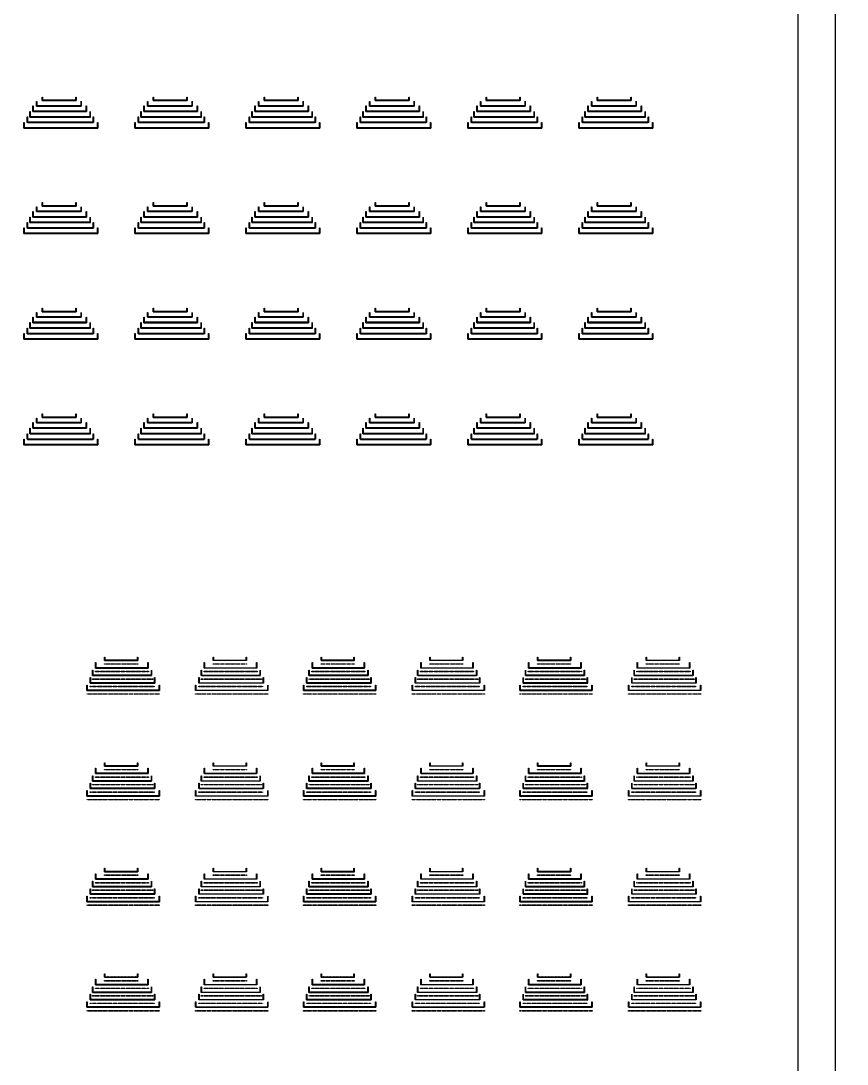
# Model space of a CAD drawing. Header units: inches. Extents: x -42 to 72, y -34 to 80.
# Drawn here: x -19.472 to -16.342, y 22.185 to 26.137 of the extents above; entities that cross this region are included whole.
import ezdxf

# ---------------------------------------------------------------- set-up
doc = ezdxf.new("R2010")
doc.units = ezdxf.units.IN
doc.header["$MEASUREMENT"] = 0
doc.layers.add('Layer 1', color=7, linetype='Continuous')

# ---------------------------------------------------------------- blocks, each defined once
blk = doc.blocks.new('*U2206')
blk.add_lwpolyline([(-0.0014, -0.0013), (0.0014, -0.0013), (0, 0.0013)], close=True)
blk = doc.blocks.new('*U2207')
at = {"color": 0, "linetype": 'ByBlock', "lineweight": -2, "transparency": 16777216}
for p in [(0, 0), (0.0014, 0), (0.0028, 0), (0.0042, 0), (0.0056, 0), (0.007, 0), (0.0084, 0), (0.0098, 0), (0.0112, 0), (0.0126, 0), (0.014, 0), (0.0154, 0), (0.0168, 0), (0.0182, 0), (0.0196, 0), (0.021, 0), (0.0224, 0), (0.0238, 0), (0.0252, 0), (0.0266, 0), (0.028, 0), (0.0294, 0), (0.0308, 0), (0.0322, 0), (0.0336, 0), (0.035, 0), (0.0364, 0), (0.0378, 0), (0.0392, 0), (0.0406, 0), (0.042, 0), (0.0434, 0), (0.0448, 0), (0.0462, 0), (0.0476, 0), (0.049, 0), (0.0504, 0), (0.0518, 0), (0.0532, 0), (0.0546, 0), (0.056, 0), (0.0574, 0), (0.0588, 0), (0.0602, 0), (0.0616, 0), (0.063, 0), (0.0644, 0), (0.0658, 0), (0.0672, 0), (0.0686, 0), (0.07, 0), (0.0714, 0), (0.0728, 0), (0.0742, 0), (0.0756, 0), (0.077, 0), (0.0784, 0), (0.0798, 0), (0.0812, 0), (0.0826, 0), (0.084, 0), (0.0854, 0), (0.0868, 0), (0.0882, 0), (0.0896, 0), (0.091, 0), (0.0924, 0), (0.0938, 0), (0.0952, 0), (0.0966, 0), (0.098, 0), (0.0994, 0), (0.1008, 0), (0.1022, 0), (0.1036, 0), (0.105, 0), (0.1064, 0), (0.1078, 0), (0.1092, 0), (0.1106, 0), (0.112, 0), (0.1134, 0), (0.1148, 0), (0.1162, 0), (0.1176, 0), (0.119, 0), (0.1204, 0), (0.1218, 0), (0.1232, 0), (0.1246, 0), (0.126, 0)]:
    blk.add_blockref('*U2206', p, dxfattribs=at)
blk = doc.blocks.new('*U2154')
blk.add_lwpolyline([(-0.0014, -0.0013), (0.0014, -0.0013), (0, 0.0013)], close=True)
blk = doc.blocks.new('*U2155')
at = {"color": 0, "linetype": 'ByBlock', "lineweight": -2, "transparency": 16777216}
for p in [(0, 0), (0.0014, 0), (0.0028, 0), (0.0042, 0), (0.0056, 0), (0.007, 0), (0.0084, 0), (0.0098, 0), (0.0112, 0), (0.0126, 0), (0.014, 0), (0.0154, 0), (0.0168, 0), (0.0182, 0), (0.0196, 0), (0.021, 0), (0.0224, 0), (0.0238, 0), (0.0252, 0), (0.0266, 0), (0.028, 0), (0.0294, 0), (0.0308, 0), (0.0322, 0), (0.0336, 0), (0.035, 0), (0.0364, 0), (0.0378, 0), (0.0392, 0), (0.0406, 0), (0.042, 0), (0.0434, 0), (0.0448, 0), (0.0462, 0), (0.0476, 0), (0.049, 0), (0.0504, 0), (0.0518, 0), (0.0532, 0), (0.0546, 0), (0.056, 0), (0.0574, 0), (0.0588, 0), (0.0602, 0), (0.0616, 0), (0.063, 0), (0.0644, 0), (0.0658, 0), (0.0672, 0), (0.0686, 0), (0.07, 0), (0.0714, 0), (0.0728, 0), (0.0742, 0), (0.0756, 0), (0.077, 0), (0.0784, 0), (0.0798, 0), (0.0812, 0), (0.0826, 0), (0.084, 0), (0.0854, 0), (0.0868, 0), (0.0882, 0), (0.0896, 0), (0.091, 0), (0.0924, 0), (0.0938, 0), (0.0952, 0), (0.0966, 0), (0.098, 0), (0.0994, 0), (0.1008, 0), (0.1022, 0), (0.1036, 0), (0.105, 0), (0.1064, 0), (0.1078, 0), (0.1092, 0), (0.1106, 0), (0.112, 0), (0.1134, 0), (0.1148, 0), (0.1162, 0), (0.1176, 0), (0.119, 0), (0.1204, 0), (0.1218, 0), (0.1232, 0), (0.1246, 0), (0.126, 0), (0.1274, 0), (0.1288, 0), (0.1302, 0), (0.1316, 0), (0.133, 0), (0.1344, 0), (0.1358, 0), (0.1372, 0), (0.1386, 0), (0.14, 0), (0.1414, 0), (0.1428, 0), (0.1442, 0), (0.1456, 0), (0.147, 0), (0.1484, 0), (0.1498, 0), (0.1512, 0), (0.1526, 0), (0.154, 0), (0.1554, 0), (0.1568, 0), (0.1582, 0), (0.1596, 0), (0.161, 0), (0.1624, 0), (0.1638, 0), (0.1652, 0), (0.1666, 0)]:
    blk.add_blockref('*U2154', p, dxfattribs=at)
blk = doc.blocks.new('*U2200')
blk.add_lwpolyline([(-0.0014, -0.0013), (0.0014, -0.0013), (0, 0.0013)], close=True)
blk = doc.blocks.new('*U2201')
at = {"color": 0, "linetype": 'ByBlock', "lineweight": -2, "transparency": 16777216}
for p in [(0, 0), (0.0014, 0), (0.0028, 0), (0.0042, 0), (0.0056, 0), (0.007, 0), (0.0084, 0), (0.0098, 0), (0.0112, 0), (0.0126, 0), (0.014, 0), (0.0154, 0), (0.0168, 0), (0.0182, 0), (0.0196, 0), (0.021, 0), (0.0224, 0), (0.0238, 0), (0.0252, 0), (0.0266, 0), (0.028, 0), (0.0294, 0), (0.0308, 0), (0.0322, 0), (0.0336, 0), (0.035, 0), (0.0364, 0), (0.0378, 0), (0.0392, 0), (0.0406, 0), (0.042, 0), (0.0434, 0), (0.0448, 0), (0.0462, 0), (0.0476, 0), (0.049, 0), (0.0504, 0), (0.0518, 0), (0.0532, 0), (0.0546, 0), (0.056, 0), (0.0574, 0), (0.0588, 0), (0.0602, 0), (0.0616, 0), (0.063, 0), (0.0644, 0), (0.0658, 0), (0.0672, 0), (0.0686, 0), (0.07, 0), (0.0714, 0), (0.0728, 0), (0.0742, 0), (0.0756, 0), (0.077, 0), (0.0784, 0), (0.0798, 0), (0.0812, 0), (0.0826, 0), (0.084, 0), (0.0854, 0), (0.0868, 0), (0.0882, 0), (0.0896, 0), (0.091, 0), (0.0924, 0), (0.0938, 0), (0.0952, 0), (0.0966, 0), (0.098, 0), (0.0994, 0), (0.1008, 0), (0.1022, 0), (0.1036, 0), (0.105, 0), (0.1064, 0), (0.1078, 0), (0.1092, 0), (0.1106, 0), (0.112, 0), (0.1134, 0), (0.1148, 0), (0.1162, 0), (0.1176, 0), (0.119, 0), (0.1204, 0), (0.1218, 0), (0.1232, 0), (0.1246, 0), (0.126, 0), (0.1274, 0), (0.1288, 0), (0.1302, 0), (0.1316, 0), (0.133, 0), (0.1344, 0), (0.1358, 0), (0.1372, 0), (0.1386, 0), (0.14, 0), (0.1414, 0), (0.1428, 0), (0.1442, 0), (0.1456, 0), (0.147, 0), (0.1484, 0), (0.1498, 0), (0.1512, 0), (0.1526, 0), (0.154, 0), (0.1554, 0), (0.1568, 0), (0.1582, 0), (0.1596, 0), (0.161, 0), (0.1624, 0), (0.1638, 0), (0.1652, 0), (0.1666, 0), (0.168, 0), (0.1694, 0), (0.1708, 0), (0.1722, 0), (0.1736, 0), (0.175, 0), (0.1764, 0), (0.1778, 0), (0.1792, 0), (0.1806, 0), (0.182, 0), (0.1834, 0), (0.1848, 0), (0.1862, 0), (0.1876, 0), (0.189, 0), (0.1904, 0), (0.1918, 0), (0.1932, 0), (0.1946, 0), (0.196, 0), (0.1974, 0), (0.1988, 0), (0.2002, 0)]:
    blk.add_blockref('*U2200', p, dxfattribs=at)
blk = doc.blocks.new('*U2165')
blk.add_lwpolyline([(-0.0014, -0.0013), (0.0014, -0.0013), (0, 0.0013)], close=True)
blk = doc.blocks.new('*U2166')
at = {"color": 0, "linetype": 'ByBlock', "lineweight": -2, "transparency": 16777216}
for p in [(0, 0), (0.0014, 0), (0.0028, 0), (0.0042, 0), (0.0056, 0), (0.007, 0), (0.0084, 0), (0.0098, 0), (0.0112, 0), (0.0126, 0), (0.014, 0), (0.0154, 0), (0.0168, 0), (0.0182, 0), (0.0196, 0), (0.021, 0), (0.0224, 0), (0.0238, 0), (0.0252, 0), (0.0266, 0), (0.028, 0), (0.0294, 0), (0.0308, 0), (0.0322, 0), (0.0336, 0), (0.035, 0), (0.0364, 0), (0.0378, 0), (0.0392, 0), (0.0406, 0), (0.042, 0), (0.0434, 0), (0.0448, 0), (0.0462, 0), (0.0476, 0), (0.049, 0), (0.0504, 0), (0.0518, 0), (0.0532, 0), (0.0546, 0), (0.056, 0), (0.0574, 0), (0.0588, 0), (0.0602, 0), (0.0616, 0), (0.063, 0), (0.0644, 0), (0.0658, 0), (0.0672, 0), (0.0686, 0), (0.07, 0), (0.0714, 0), (0.0728, 0), (0.0742, 0), (0.0756, 0), (0.077, 0), (0.0784, 0), (0.0798, 0), (0.0812, 0), (0.0826, 0), (0.084, 0), (0.0854, 0), (0.0868, 0), (0.0882, 0), (0.0896, 0), (0.091, 0), (0.0924, 0), (0.0938, 0), (0.0952, 0), (0.0966, 0), (0.098, 0), (0.0994, 0), (0.1008, 0), (0.1022, 0), (0.1036, 0), (0.105, 0), (0.1064, 0), (0.1078, 0), (0.1092, 0), (0.1106, 0), (0.112, 0), (0.1134, 0), (0.1148, 0), (0.1162, 0), (0.1176, 0), (0.119, 0), (0.1204, 0), (0.1218, 0), (0.1232, 0), (0.1246, 0), (0.126, 0), (0.1274, 0), (0.1288, 0), (0.1302, 0), (0.1316, 0), (0.133, 0), (0.1344, 0), (0.1358, 0), (0.1372, 0), (0.1386, 0), (0.14, 0), (0.1414, 0), (0.1428, 0), (0.1442, 0), (0.1456, 0), (0.147, 0), (0.1484, 0), (0.1498, 0), (0.1512, 0), (0.1526, 0), (0.154, 0), (0.1554, 0), (0.1568, 0), (0.1582, 0), (0.1596, 0), (0.161, 0), (0.1624, 0), (0.1638, 0), (0.1652, 0), (0.1666, 0), (0.168, 0), (0.1694, 0), (0.1708, 0), (0.1722, 0), (0.1736, 0), (0.175, 0), (0.1764, 0), (0.1778, 0), (0.1792, 0), (0.1806, 0), (0.182, 0), (0.1834, 0), (0.1848, 0), (0.1862, 0), (0.1876, 0), (0.189, 0), (0.1904, 0), (0.1918, 0), (0.1932, 0), (0.1946, 0), (0.196, 0), (0.1974, 0), (0.1988, 0), (0.2002, 0), (0.2016, 0), (0.203, 0), (0.2044, 0), (0.2058, 0), (0.2072, 0), (0.2086, 0), (0.21, 0), (0.2114, 0), (0.2128, 0), (0.2142, 0), (0.2156, 0), (0.217, 0), (0.2184, 0), (0.2198, 0), (0.2212, 0), (0.2226, 0), (0.224, 0), (0.2254, 0), (0.2268, 0)]:
    blk.add_blockref('*U2165', p, dxfattribs=at)
blk = doc.blocks.new('*U2204')
blk.add_lwpolyline([(-0.0014, -0.0013), (0.0014, -0.0013), (0, 0.0013)], close=True)
blk = doc.blocks.new('*U2205')
at = {"color": 0, "linetype": 'ByBlock', "lineweight": -2, "transparency": 16777216}
for p in [(0, 0), (0.0014, 0), (0.0028, 0), (0.0042, 0), (0.0056, 0), (0.007, 0), (0.0084, 0), (0.0098, 0), (0.0112, 0), (0.0126, 0), (0.014, 0), (0.0154, 0), (0.0168, 0), (0.0182, 0), (0.0196, 0), (0.021, 0), (0.0224, 0), (0.0238, 0), (0.0252, 0), (0.0266, 0), (0.028, 0), (0.0294, 0), (0.0308, 0), (0.0322, 0), (0.0336, 0), (0.035, 0), (0.0364, 0), (0.0378, 0), (0.0392, 0), (0.0406, 0), (0.042, 0), (0.0434, 0), (0.0448, 0), (0.0462, 0), (0.0476, 0), (0.049, 0), (0.0504, 0), (0.0518, 0), (0.0532, 0), (0.0546, 0), (0.056, 0), (0.0574, 0), (0.0588, 0), (0.0602, 0), (0.0616, 0), (0.063, 0), (0.0644, 0), (0.0658, 0), (0.0672, 0), (0.0686, 0), (0.07, 0), (0.0714, 0), (0.0728, 0), (0.0742, 0), (0.0756, 0), (0.077, 0), (0.0784, 0), (0.0798, 0), (0.0812, 0), (0.0826, 0), (0.084, 0), (0.0854, 0), (0.0868, 0), (0.0882, 0), (0.0896, 0), (0.091, 0), (0.0924, 0), (0.0938, 0), (0.0952, 0), (0.0966, 0), (0.098, 0), (0.0994, 0), (0.1008, 0), (0.1022, 0), (0.1036, 0), (0.105, 0), (0.1064, 0), (0.1078, 0), (0.1092, 0), (0.1106, 0), (0.112, 0), (0.1134, 0), (0.1148, 0), (0.1162, 0), (0.1176, 0), (0.119, 0), (0.1204, 0), (0.1218, 0), (0.1232, 0), (0.1246, 0), (0.126, 0), (0.1274, 0), (0.1288, 0), (0.1302, 0), (0.1316, 0), (0.133, 0), (0.1344, 0), (0.1358, 0), (0.1372, 0), (0.1386, 0), (0.14, 0), (0.1414, 0), (0.1428, 0), (0.1442, 0), (0.1456, 0), (0.147, 0), (0.1484, 0), (0.1498, 0), (0.1512, 0), (0.1526, 0), (0.154, 0), (0.1554, 0), (0.1568, 0), (0.1582, 0), (0.1596, 0), (0.161, 0), (0.1624, 0), (0.1638, 0), (0.1652, 0), (0.1666, 0), (0.168, 0), (0.1694, 0), (0.1708, 0), (0.1722, 0), (0.1736, 0), (0.175, 0), (0.1764, 0), (0.1778, 0), (0.1792, 0), (0.1806, 0), (0.182, 0), (0.1834, 0), (0.1848, 0), (0.1862, 0), (0.1876, 0), (0.189, 0), (0.1904, 0), (0.1918, 0), (0.1932, 0), (0.1946, 0), (0.196, 0), (0.1974, 0), (0.1988, 0), (0.2002, 0), (0.2016, 0), (0.203, 0), (0.2044, 0), (0.2058, 0), (0.2072, 0), (0.2086, 0), (0.21, 0), (0.2114, 0), (0.2128, 0), (0.2142, 0), (0.2156, 0), (0.217, 0), (0.2184, 0), (0.2198, 0), (0.2212, 0), (0.2226, 0), (0.224, 0), (0.2254, 0), (0.2268, 0), (0.2282, 0), (0.2296, 0), (0.231, 0), (0.2324, 0), (0.2338, 0), (0.2352, 0), (0.2366, 0), (0.238, 0), (0.2394, 0), (0.2408, 0), (0.2422, 0), (0.2436, 0), (0.245, 0), (0.2464, 0)]:
    blk.add_blockref('*U2204', p, dxfattribs=at)
blk = doc.blocks.new('*U2202')
blk.add_lwpolyline([(-0.0014, -0.0013), (0.0014, -0.0013), (0, 0.0013)], close=True)
blk = doc.blocks.new('*U2203')
at = {"color": 0, "linetype": 'ByBlock', "lineweight": -2, "transparency": 16777216}
for p in [(0, 0), (0.0014, 0), (0.0028, 0), (0.0042, 0), (0.0056, 0), (0.007, 0), (0.0084, 0), (0.0098, 0), (0.0112, 0), (0.0126, 0), (0.014, 0), (0.0154, 0), (0.0168, 0), (0.0182, 0), (0.0196, 0), (0.021, 0), (0.0224, 0), (0.0238, 0), (0.0252, 0), (0.0266, 0), (0.028, 0), (0.0294, 0), (0.0308, 0), (0.0322, 0), (0.0336, 0), (0.035, 0), (0.0364, 0), (0.0378, 0), (0.0392, 0), (0.0406, 0), (0.042, 0), (0.0434, 0), (0.0448, 0), (0.0462, 0), (0.0476, 0), (0.049, 0), (0.0504, 0), (0.0518, 0), (0.0532, 0), (0.0546, 0), (0.056, 0), (0.0574, 0), (0.0588, 0), (0.0602, 0), (0.0616, 0), (0.063, 0), (0.0644, 0), (0.0658, 0), (0.0672, 0), (0.0686, 0), (0.07, 0), (0.0714, 0), (0.0728, 0), (0.0742, 0), (0.0756, 0), (0.077, 0), (0.0784, 0), (0.0798, 0), (0.0812, 0), (0.0826, 0), (0.084, 0), (0.0854, 0), (0.0868, 0), (0.0882, 0), (0.0896, 0), (0.091, 0), (0.0924, 0), (0.0938, 0), (0.0952, 0), (0.0966, 0), (0.098, 0), (0.0994, 0), (0.1008, 0), (0.1022, 0), (0.1036, 0), (0.105, 0), (0.1064, 0), (0.1078, 0), (0.1092, 0), (0.1106, 0), (0.112, 0), (0.1134, 0), (0.1148, 0), (0.1162, 0), (0.1176, 0), (0.119, 0), (0.1204, 0), (0.1218, 0), (0.1232, 0), (0.1246, 0), (0.126, 0), (0.1274, 0), (0.1288, 0), (0.1302, 0), (0.1316, 0), (0.133, 0), (0.1344, 0), (0.1358, 0), (0.1372, 0), (0.1386, 0), (0.14, 0), (0.1414, 0), (0.1428, 0), (0.1442, 0), (0.1456, 0), (0.147, 0), (0.1484, 0), (0.1498, 0), (0.1512, 0), (0.1526, 0), (0.154, 0), (0.1554, 0), (0.1568, 0), (0.1582, 0), (0.1596, 0), (0.161, 0), (0.1624, 0), (0.1638, 0), (0.1652, 0), (0.1666, 0), (0.168, 0), (0.1694, 0), (0.1708, 0), (0.1722, 0), (0.1736, 0), (0.175, 0), (0.1764, 0), (0.1778, 0), (0.1792, 0), (0.1806, 0), (0.182, 0), (0.1834, 0), (0.1848, 0), (0.1862, 0), (0.1876, 0), (0.189, 0), (0.1904, 0), (0.1918, 0), (0.1932, 0), (0.1946, 0), (0.196, 0), (0.1974, 0), (0.1988, 0), (0.2002, 0), (0.2016, 0), (0.203, 0), (0.2044, 0), (0.2058, 0), (0.2072, 0), (0.2086, 0), (0.21, 0), (0.2114, 0), (0.2128, 0), (0.2142, 0), (0.2156, 0), (0.217, 0), (0.2184, 0), (0.2198, 0), (0.2212, 0), (0.2226, 0), (0.224, 0), (0.2254, 0), (0.2268, 0), (0.2282, 0), (0.2296, 0), (0.231, 0), (0.2324, 0), (0.2338, 0), (0.2352, 0), (0.2366, 0), (0.238, 0), (0.2394, 0), (0.2408, 0), (0.2422, 0), (0.2436, 0), (0.245, 0), (0.2464, 0), (0.2478, 0), (0.2492, 0), (0.2506, 0), (0.252, 0), (0.2534, 0), (0.2548, 0), (0.2562, 0), (0.2576, 0), (0.259, 0), (0.2604, 0), (0.2618, 0), (0.2632, 0), (0.2646, 0), (0.266, 0), (0.2674, 0), (0.2688, 0), (0.2702, 0), (0.2716, 0), (0.273, 0), (0.2744, 0), (0.2758, 0), (0.2772, 0)]:
    blk.add_blockref('*U2202', p, dxfattribs=at)
blk = doc.blocks.new('*U2137')
for points in [[(-0.0922, 0.0423), (-0.0911, 0.0423), (-0.0911, 0.0257), (0.0764, 0.0257), (0.0764, 0.0424), (0.0775, 0.0423), (0.0775, 0.0246), (-0.0922, 0.0246), (-0.0922, 0.0423)], [(-0.0708, 0.0587), (-0.0697, 0.0587), (-0.0697, 0.0463), (0.0567, 0.0463), (0.0567, 0.0587), (0.0577, 0.0587), (0.0577, 0.0452), (-0.0708, 0.0452), (-0.0708, 0.0587)], [(-0.1178, 0.0042), (-0.1168, 0.0042), (-0.1168, -0.016), (0.1105, -0.016), (0.1105, 0.0042), (0.1115, 0.0042), (0.1115, -0.0171), (-0.1178, -0.0171), (-0.1178, 0.0042)], [(-0.106, 0.0252), (-0.1049, 0.0252), (-0.1049, 0.0049), (0.0963, 0.0049), (0.0963, 0.0252), (0.0975, 0.0252), (0.0975, 0.0039), (-0.106, 0.0039), (-0.106, 0.0252)], [(-0.1402, -0.0374), (-0.1391, -0.0374), (-0.1391, -0.0577), (0.1391, -0.0577), (0.1391, -0.0374), (0.1402, -0.0374), (0.1402, -0.0587), (-0.1402, -0.0587), (-0.1402, -0.0374)], [(-0.127, -0.0167), (-0.1259, -0.0167), (-0.1259, -0.037), (0.122, -0.037), (0.122, -0.0168), (0.1231, -0.0167), (0.1231, -0.038), (-0.127, -0.038), (-0.127, -0.0167)]]:
    blk.add_lwpolyline(points)
blk.add_lwpolyline([(-0.0708, 0.0468), (-0.0708, 0.0468), (-0.0708, 0.0468)], close=True)
for name, p in [('*U2207', (-0.0693, 0.0465)), ('*U2201', (-0.1046, 0.0052)), ('*U2155', (-0.0908, 0.0258)), ('*U2205', (-0.1255, -0.0368)), ('*U2166', (-0.1164, -0.0158)), ('*U2203', (-0.1387, -0.0574))]:
    blk.add_blockref(name, p)
blk = doc.blocks.new('*U2138')
at = {"color": 0, "linetype": 'ByBlock', "lineweight": -2, "transparency": 16777216}
for p in [(0, 1.2), (0.4205, 1.2), (0.841, 1.2), (1.2615, 1.2), (1.682, 1.2), (2.1025, 1.2), (0, 0.8), (0.4205, 0.8), (0.841, 0.8), (1.2615, 0.8), (1.682, 0.8), (2.1025, 0.8), (0, 0.4), (0.4205, 0.4), (0.841, 0.4), (1.2615, 0.4), (1.682, 0.4), (2.1025, 0.4), (0, 0), (0.4205, 0), (0.841, 0), (1.2615, 0), (1.682, 0), (2.1025, 0)]:
    blk.add_blockref('*U2137', p, dxfattribs=at)
blk = doc.blocks.new('*U2184')
blk.add_lwpolyline([(-0.0006, 0.001), (0.0006, 0.001), (0.0006, -0.001), (-0.0006, -0.001)], close=True)
blk = doc.blocks.new('*U2185')
at = {"color": 0, "linetype": 'ByBlock', "lineweight": -2, "transparency": 16777216}
for p in [(0, 0), (0.0027, 0), (0.0054, 0), (0.0081, 0), (0.0108, 0), (0.0135, 0), (0.0162, 0), (0.0189, 0), (0.0216, 0), (0.0243, 0), (0.027, 0), (0.0297, 0), (0.0324, 0), (0.0351, 0), (0.0378, 0), (0.0405, 0), (0.0432, 0), (0.0459, 0), (0.0486, 0), (0.0513, 0), (0.054, 0), (0.0567, 0), (0.0594, 0), (0.0621, 0), (0.0648, 0), (0.0675, 0), (0.0702, 0), (0.0729, 0), (0.0756, 0), (0.0783, 0), (0.081, 0), (0.0837, 0), (0.0864, 0), (0.0891, 0), (0.0918, 0), (0.0945, 0), (0.0972, 0), (0.0999, 0), (0.1026, 0), (0.1053, 0), (0.108, 0), (0.1107, 0), (0.1134, 0), (0.1161, 0), (0.1188, 0), (0.1215, 0), (0.1242, 0)]:
    blk.add_blockref('*U2184', p, dxfattribs=at)
blk = doc.blocks.new('*U2160')
blk.add_lwpolyline([(-0.0006, 0.001), (0.0006, 0.001), (0.0006, -0.001), (-0.0006, -0.001)], close=True)
blk = doc.blocks.new('*U2198')
at = {"color": 0, "linetype": 'ByBlock', "lineweight": -2, "transparency": 16777216}
for p in [(0, 0), (0.0027, 0), (0.0054, 0), (0.0081, 0), (0.0108, 0), (0.0135, 0), (0.0162, 0), (0.0189, 0), (0.0216, 0), (0.0243, 0), (0.027, 0), (0.0297, 0), (0.0324, 0), (0.0351, 0), (0.0378, 0), (0.0405, 0), (0.0432, 0), (0.0459, 0), (0.0486, 0), (0.0513, 0), (0.054, 0), (0.0567, 0), (0.0594, 0), (0.0621, 0), (0.0648, 0), (0.0675, 0), (0.0702, 0), (0.0729, 0), (0.0756, 0), (0.0783, 0), (0.081, 0), (0.0837, 0), (0.0864, 0), (0.0891, 0), (0.0918, 0), (0.0945, 0), (0.0972, 0), (0.0999, 0), (0.1026, 0), (0.1053, 0), (0.108, 0), (0.1107, 0), (0.1134, 0), (0.1161, 0), (0.1188, 0), (0.1215, 0), (0.1242, 0), (0.1269, 0), (0.1296, 0), (0.1323, 0), (0.135, 0), (0.1377, 0), (0.1404, 0), (0.1431, 0), (0.1458, 0), (0.1485, 0), (0.1512, 0), (0.1539, 0), (0.1566, 0), (0.1593, 0), (0.162, 0), (0.1647, 0), (0.1674, 0), (0.1701, 0), (0.1728, 0), (0.1755, 0), (0.1782, 0), (0.1809, 0), (0.1836, 0), (0.1863, 0), (0.189, 0), (0.1917, 0), (0.1944, 0), (0.1971, 0), (0.1998, 0), (0.2025, 0), (0.2052, 0), (0.2079, 0), (0.2106, 0), (0.2133, 0), (0.216, 0), (0.2187, 0), (0.2214, 0), (0.2241, 0), (0.2268, 0), (0.2295, 0), (0.2322, 0), (0.2349, 0), (0.2376, 0), (0.2403, 0)]:
    blk.add_blockref('*U2160', p, dxfattribs=at)
blk = doc.blocks.new('*U2161')
blk.add_lwpolyline([(-0.0006, 0.001), (0.0006, 0.001), (0.0006, -0.001), (-0.0006, -0.001)], close=True)
blk = doc.blocks.new('*U2162')
at = {"color": 0, "linetype": 'ByBlock', "lineweight": -2, "transparency": 16777216}
for p in [(0, 0), (0.0027, 0), (0.0054, 0), (0.0081, 0), (0.0108, 0), (0.0135, 0), (0.0162, 0), (0.0189, 0), (0.0216, 0), (0.0243, 0), (0.027, 0), (0.0297, 0), (0.0324, 0), (0.0351, 0), (0.0378, 0), (0.0405, 0), (0.0432, 0), (0.0459, 0), (0.0486, 0), (0.0513, 0), (0.054, 0), (0.0567, 0), (0.0594, 0), (0.0621, 0), (0.0648, 0), (0.0675, 0), (0.0702, 0), (0.0729, 0), (0.0756, 0), (0.0783, 0), (0.081, 0), (0.0837, 0), (0.0864, 0), (0.0891, 0), (0.0918, 0), (0.0945, 0), (0.0972, 0), (0.0999, 0), (0.1026, 0), (0.1053, 0), (0.108, 0), (0.1107, 0), (0.1134, 0), (0.1161, 0), (0.1188, 0), (0.1215, 0), (0.1242, 0), (0.1269, 0), (0.1296, 0), (0.1323, 0), (0.135, 0), (0.1377, 0), (0.1404, 0), (0.1431, 0), (0.1458, 0), (0.1485, 0), (0.1512, 0), (0.1539, 0), (0.1566, 0), (0.1593, 0), (0.162, 0), (0.1647, 0), (0.1674, 0), (0.1701, 0), (0.1728, 0), (0.1755, 0), (0.1782, 0), (0.1809, 0), (0.1836, 0), (0.1863, 0), (0.189, 0), (0.1917, 0), (0.1944, 0), (0.1971, 0), (0.1998, 0), (0.2025, 0), (0.2052, 0), (0.2079, 0), (0.2106, 0), (0.2133, 0), (0.216, 0), (0.2187, 0), (0.2214, 0), (0.2241, 0), (0.2268, 0), (0.2295, 0), (0.2322, 0), (0.2349, 0), (0.2376, 0), (0.2403, 0), (0.243, 0), (0.2457, 0), (0.2484, 0), (0.2511, 0), (0.2538, 0), (0.2565, 0), (0.2592, 0), (0.2619, 0), (0.2646, 0), (0.2673, 0), (0.27, 0), (0.2727, 0)]:
    blk.add_blockref('*U2161', p, dxfattribs=at)
blk = doc.blocks.new('*U2163')
blk.add_lwpolyline([(-0.0006, 0.001), (0.0006, 0.001), (0.0006, -0.001), (-0.0006, -0.001)], close=True)
blk = doc.blocks.new('*U2164')
at = {"color": 0, "linetype": 'ByBlock', "lineweight": -2, "transparency": 16777216}
for p in [(0, 0), (0.0027, 0), (0.0054, 0), (0.0081, 0), (0.0108, 0), (0.0135, 0), (0.0162, 0), (0.0189, 0), (0.0216, 0), (0.0243, 0), (0.027, 0), (0.0297, 0), (0.0324, 0), (0.0351, 0), (0.0378, 0), (0.0405, 0), (0.0432, 0), (0.0459, 0), (0.0486, 0), (0.0513, 0), (0.054, 0), (0.0567, 0), (0.0594, 0), (0.0621, 0), (0.0648, 0), (0.0675, 0), (0.0702, 0), (0.0729, 0), (0.0756, 0), (0.0783, 0), (0.081, 0), (0.0837, 0), (0.0864, 0), (0.0891, 0), (0.0918, 0), (0.0945, 0), (0.0972, 0), (0.0999, 0), (0.1026, 0), (0.1053, 0), (0.108, 0), (0.1107, 0), (0.1134, 0), (0.1161, 0), (0.1188, 0), (0.1215, 0), (0.1242, 0), (0.1269, 0), (0.1296, 0), (0.1323, 0), (0.135, 0), (0.1377, 0), (0.1404, 0), (0.1431, 0), (0.1458, 0), (0.1485, 0), (0.1512, 0), (0.1539, 0), (0.1566, 0), (0.1593, 0), (0.162, 0), (0.1647, 0), (0.1674, 0), (0.1701, 0), (0.1728, 0), (0.1755, 0), (0.1782, 0), (0.1809, 0), (0.1836, 0), (0.1863, 0), (0.189, 0), (0.1917, 0), (0.1944, 0), (0.1971, 0), (0.1998, 0), (0.2025, 0), (0.2052, 0), (0.2079, 0), (0.2106, 0), (0.2133, 0), (0.216, 0), (0.2187, 0), (0.2214, 0), (0.2241, 0), (0.2268, 0)]:
    blk.add_blockref('*U2163', p, dxfattribs=at)
blk = doc.blocks.new('*U2186')
blk.add_lwpolyline([(-0.0006, 0.001), (0.0006, 0.001), (0.0006, -0.001), (-0.0006, -0.001)], close=True)
blk = doc.blocks.new('*U2187')
at = {"color": 0, "linetype": 'ByBlock', "lineweight": -2, "transparency": 16777216}
for p in [(0, 0), (0.0027, 0), (0.0054, 0), (0.0081, 0), (0.0108, 0), (0.0135, 0), (0.0162, 0), (0.0189, 0), (0.0216, 0), (0.0243, 0), (0.027, 0), (0.0297, 0), (0.0324, 0), (0.0351, 0), (0.0378, 0), (0.0405, 0), (0.0432, 0), (0.0459, 0), (0.0486, 0), (0.0513, 0), (0.054, 0), (0.0567, 0), (0.0594, 0), (0.0621, 0), (0.0648, 0), (0.0675, 0), (0.0702, 0), (0.0729, 0), (0.0756, 0), (0.0783, 0), (0.081, 0), (0.0837, 0), (0.0864, 0), (0.0891, 0), (0.0918, 0), (0.0945, 0), (0.0972, 0), (0.0999, 0), (0.1026, 0), (0.1053, 0), (0.108, 0), (0.1107, 0), (0.1134, 0), (0.1161, 0), (0.1188, 0), (0.1215, 0), (0.1242, 0), (0.1269, 0), (0.1296, 0), (0.1323, 0), (0.135, 0), (0.1377, 0), (0.1404, 0), (0.1431, 0), (0.1458, 0), (0.1485, 0), (0.1512, 0), (0.1539, 0), (0.1566, 0), (0.1593, 0), (0.162, 0), (0.1647, 0), (0.1674, 0), (0.1701, 0), (0.1728, 0), (0.1755, 0), (0.1782, 0), (0.1809, 0), (0.1836, 0), (0.1863, 0), (0.189, 0), (0.1917, 0), (0.1944, 0), (0.1971, 0), (0.1998, 0)]:
    blk.add_blockref('*U2186', p, dxfattribs=at)
blk = doc.blocks.new('*U2150')
blk.add_lwpolyline([(-0.0006, 0.001), (0.0006, 0.001), (0.0006, -0.001), (-0.0006, -0.001)], close=True)
blk = doc.blocks.new('*U2151')
at = {"color": 0, "linetype": 'ByBlock', "lineweight": -2, "transparency": 16777216}
for p in [(0, 0), (0.0027, 0), (0.0054, 0), (0.0081, 0), (0.0108, 0), (0.0135, 0), (0.0162, 0), (0.0189, 0), (0.0216, 0), (0.0243, 0), (0.027, 0), (0.0297, 0), (0.0324, 0), (0.0351, 0), (0.0378, 0), (0.0405, 0), (0.0432, 0), (0.0459, 0), (0.0486, 0), (0.0513, 0), (0.054, 0), (0.0567, 0), (0.0594, 0), (0.0621, 0), (0.0648, 0), (0.0675, 0), (0.0702, 0), (0.0729, 0), (0.0756, 0), (0.0783, 0), (0.081, 0), (0.0837, 0), (0.0864, 0), (0.0891, 0), (0.0918, 0), (0.0945, 0), (0.0972, 0), (0.0999, 0), (0.1026, 0), (0.1053, 0), (0.108, 0), (0.1107, 0), (0.1134, 0), (0.1161, 0), (0.1188, 0), (0.1215, 0), (0.1242, 0)]:
    blk.add_blockref('*U2150', p, dxfattribs=at)
blk = doc.blocks.new('*U2156')
blk.add_lwpolyline([(-0.0006, 0.001), (0.0006, 0.001), (0.0006, -0.001), (-0.0006, -0.001)], close=True)
blk = doc.blocks.new('*U2157')
at = {"color": 0, "linetype": 'ByBlock', "lineweight": -2, "transparency": 16777216}
for p in [(0, 0), (0.0027, 0), (0.0054, 0), (0.0081, 0), (0.0108, 0), (0.0135, 0), (0.0162, 0), (0.0189, 0), (0.0216, 0), (0.0243, 0), (0.027, 0), (0.0297, 0), (0.0324, 0), (0.0351, 0), (0.0378, 0), (0.0405, 0), (0.0432, 0), (0.0459, 0), (0.0486, 0), (0.0513, 0), (0.054, 0), (0.0567, 0), (0.0594, 0), (0.0621, 0), (0.0648, 0), (0.0675, 0), (0.0702, 0), (0.0729, 0), (0.0756, 0), (0.0783, 0), (0.081, 0), (0.0837, 0), (0.0864, 0), (0.0891, 0), (0.0918, 0), (0.0945, 0), (0.0972, 0), (0.0999, 0), (0.1026, 0), (0.1053, 0), (0.108, 0), (0.1107, 0), (0.1134, 0), (0.1161, 0), (0.1188, 0), (0.1215, 0), (0.1242, 0), (0.1269, 0), (0.1296, 0), (0.1323, 0), (0.135, 0), (0.1377, 0), (0.1404, 0), (0.1431, 0), (0.1458, 0), (0.1485, 0), (0.1512, 0), (0.1539, 0), (0.1566, 0), (0.1593, 0), (0.162, 0), (0.1647, 0), (0.1674, 0), (0.1701, 0), (0.1728, 0), (0.1755, 0), (0.1782, 0), (0.1809, 0), (0.1836, 0), (0.1863, 0), (0.189, 0), (0.1917, 0), (0.1944, 0), (0.1971, 0), (0.1998, 0), (0.2025, 0), (0.2052, 0), (0.2079, 0), (0.2106, 0), (0.2133, 0), (0.216, 0), (0.2187, 0), (0.2214, 0), (0.2241, 0), (0.2268, 0), (0.2295, 0), (0.2322, 0), (0.2349, 0), (0.2376, 0), (0.2403, 0)]:
    blk.add_blockref('*U2156', p, dxfattribs=at)
blk = doc.blocks.new('*U2188')
blk.add_lwpolyline([(-0.0006, 0.001), (0.0006, 0.001), (0.0006, -0.001), (-0.0006, -0.001)], close=True)
blk = doc.blocks.new('*U2189')
at = {"color": 0, "linetype": 'ByBlock', "lineweight": -2, "transparency": 16777216}
for p in [(0, 0), (0.0027, 0), (0.0054, 0), (0.0081, 0), (0.0108, 0), (0.0135, 0), (0.0162, 0), (0.0189, 0), (0.0216, 0), (0.0243, 0), (0.027, 0), (0.0297, 0), (0.0324, 0), (0.0351, 0), (0.0378, 0), (0.0405, 0), (0.0432, 0), (0.0459, 0), (0.0486, 0), (0.0513, 0), (0.054, 0), (0.0567, 0), (0.0594, 0), (0.0621, 0), (0.0648, 0), (0.0675, 0), (0.0702, 0), (0.0729, 0), (0.0756, 0), (0.0783, 0), (0.081, 0), (0.0837, 0), (0.0864, 0), (0.0891, 0), (0.0918, 0), (0.0945, 0), (0.0972, 0), (0.0999, 0), (0.1026, 0), (0.1053, 0), (0.108, 0), (0.1107, 0), (0.1134, 0), (0.1161, 0), (0.1188, 0), (0.1215, 0), (0.1242, 0), (0.1269, 0), (0.1296, 0), (0.1323, 0), (0.135, 0), (0.1377, 0), (0.1404, 0), (0.1431, 0), (0.1458, 0), (0.1485, 0), (0.1512, 0), (0.1539, 0), (0.1566, 0), (0.1593, 0), (0.162, 0), (0.1647, 0), (0.1674, 0), (0.1701, 0), (0.1728, 0), (0.1755, 0), (0.1782, 0), (0.1809, 0), (0.1836, 0), (0.1863, 0), (0.189, 0), (0.1917, 0), (0.1944, 0), (0.1971, 0), (0.1998, 0), (0.2025, 0), (0.2052, 0), (0.2079, 0), (0.2106, 0), (0.2133, 0), (0.216, 0), (0.2187, 0), (0.2214, 0), (0.2241, 0), (0.2268, 0), (0.2295, 0), (0.2322, 0), (0.2349, 0), (0.2376, 0), (0.2403, 0), (0.243, 0), (0.2457, 0), (0.2484, 0), (0.2511, 0), (0.2538, 0), (0.2565, 0), (0.2592, 0), (0.2619, 0), (0.2646, 0), (0.2673, 0), (0.27, 0), (0.2727, 0)]:
    blk.add_blockref('*U2188', p, dxfattribs=at)
blk = doc.blocks.new('*U2194')
blk.add_lwpolyline([(-0.0006, 0.001), (0.0006, 0.001), (0.0006, -0.001), (-0.0006, -0.001)], close=True)
blk = doc.blocks.new('*U2195')
at = {"color": 0, "linetype": 'ByBlock', "lineweight": -2, "transparency": 16777216}
for p in [(0, 0), (0.0027, 0), (0.0054, 0), (0.0081, 0), (0.0108, 0), (0.0135, 0), (0.0162, 0), (0.0189, 0), (0.0216, 0), (0.0243, 0), (0.027, 0), (0.0297, 0), (0.0324, 0), (0.0351, 0), (0.0378, 0), (0.0405, 0), (0.0432, 0), (0.0459, 0), (0.0486, 0), (0.0513, 0), (0.054, 0), (0.0567, 0), (0.0594, 0), (0.0621, 0), (0.0648, 0), (0.0675, 0), (0.0702, 0), (0.0729, 0), (0.0756, 0), (0.0783, 0), (0.081, 0), (0.0837, 0), (0.0864, 0), (0.0891, 0), (0.0918, 0), (0.0945, 0), (0.0972, 0), (0.0999, 0), (0.1026, 0), (0.1053, 0), (0.108, 0), (0.1107, 0), (0.1134, 0), (0.1161, 0), (0.1188, 0), (0.1215, 0), (0.1242, 0), (0.1269, 0), (0.1296, 0), (0.1323, 0), (0.135, 0), (0.1377, 0), (0.1404, 0), (0.1431, 0), (0.1458, 0), (0.1485, 0), (0.1512, 0), (0.1539, 0), (0.1566, 0), (0.1593, 0), (0.162, 0), (0.1647, 0), (0.1674, 0), (0.1701, 0), (0.1728, 0), (0.1755, 0), (0.1782, 0), (0.1809, 0), (0.1836, 0), (0.1863, 0), (0.189, 0), (0.1917, 0), (0.1944, 0), (0.1971, 0), (0.1998, 0), (0.2025, 0), (0.2052, 0), (0.2079, 0), (0.2106, 0), (0.2133, 0), (0.216, 0), (0.2187, 0), (0.2214, 0), (0.2241, 0), (0.2268, 0)]:
    blk.add_blockref('*U2194', p, dxfattribs=at)
blk = doc.blocks.new('*U2152')
blk.add_lwpolyline([(-0.0006, 0.001), (0.0006, 0.001), (0.0006, -0.001), (-0.0006, -0.001)], close=True)
blk = doc.blocks.new('*U2153')
at = {"color": 0, "linetype": 'ByBlock', "lineweight": -2, "transparency": 16777216}
for p in [(0, 0), (0.0027, 0), (0.0054, 0), (0.0081, 0), (0.0108, 0), (0.0135, 0), (0.0162, 0), (0.0189, 0), (0.0216, 0), (0.0243, 0), (0.027, 0), (0.0297, 0), (0.0324, 0), (0.0351, 0), (0.0378, 0), (0.0405, 0), (0.0432, 0), (0.0459, 0), (0.0486, 0), (0.0513, 0), (0.054, 0), (0.0567, 0), (0.0594, 0), (0.0621, 0), (0.0648, 0), (0.0675, 0), (0.0702, 0), (0.0729, 0), (0.0756, 0), (0.0783, 0), (0.081, 0), (0.0837, 0), (0.0864, 0), (0.0891, 0), (0.0918, 0), (0.0945, 0), (0.0972, 0), (0.0999, 0), (0.1026, 0), (0.1053, 0), (0.108, 0), (0.1107, 0), (0.1134, 0), (0.1161, 0), (0.1188, 0), (0.1215, 0), (0.1242, 0), (0.1269, 0), (0.1296, 0), (0.1323, 0), (0.135, 0), (0.1377, 0), (0.1404, 0), (0.1431, 0), (0.1458, 0), (0.1485, 0), (0.1512, 0), (0.1539, 0), (0.1566, 0), (0.1593, 0), (0.162, 0), (0.1647, 0), (0.1674, 0), (0.1701, 0), (0.1728, 0), (0.1755, 0), (0.1782, 0), (0.1809, 0), (0.1836, 0), (0.1863, 0), (0.189, 0), (0.1917, 0), (0.1944, 0), (0.1971, 0), (0.1998, 0)]:
    blk.add_blockref('*U2152', p, dxfattribs=at)
blk = doc.blocks.new('*U2180')
blk.add_lwpolyline([(0, 0.0012), (-0.0014, -0.0012), (0.0014, -0.0012)], close=True)
blk = doc.blocks.new('*U2181')
at = {"color": 0, "linetype": 'ByBlock', "lineweight": -2, "transparency": 16777216}
for p in [(0, 0), (0.0014, 0), (0.0028, 0), (0.0042, 0), (0.0056, 0), (0.007, 0), (0.0084, 0), (0.0098, 0), (0.0112, 0), (0.0126, 0), (0.014, 0), (0.0154, 0), (0.0168, 0), (0.0182, 0), (0.0196, 0), (0.021, 0), (0.0224, 0), (0.0238, 0), (0.0252, 0), (0.0266, 0), (0.028, 0), (0.0294, 0), (0.0308, 0), (0.0322, 0), (0.0336, 0), (0.035, 0), (0.0364, 0), (0.0378, 0), (0.0392, 0), (0.0406, 0), (0.042, 0), (0.0434, 0), (0.0448, 0), (0.0462, 0), (0.0476, 0), (0.049, 0), (0.0504, 0), (0.0518, 0), (0.0532, 0), (0.0546, 0), (0.056, 0), (0.0574, 0), (0.0588, 0), (0.0602, 0), (0.0616, 0), (0.063, 0), (0.0644, 0), (0.0658, 0), (0.0672, 0), (0.0686, 0), (0.07, 0), (0.0714, 0), (0.0728, 0), (0.0742, 0), (0.0756, 0), (0.077, 0), (0.0784, 0), (0.0798, 0), (0.0812, 0), (0.0826, 0), (0.084, 0), (0.0854, 0), (0.0868, 0), (0.0882, 0), (0.0896, 0), (0.091, 0), (0.0924, 0), (0.0938, 0), (0.0952, 0), (0.0966, 0), (0.098, 0), (0.0994, 0), (0.1008, 0), (0.1022, 0), (0.1036, 0), (0.105, 0), (0.1064, 0), (0.1078, 0), (0.1092, 0), (0.1106, 0), (0.112, 0), (0.1134, 0), (0.1148, 0), (0.1162, 0), (0.1176, 0), (0.119, 0), (0.1204, 0), (0.1218, 0), (0.1232, 0)]:
    blk.add_blockref('*U2180', p, dxfattribs=at)
blk = doc.blocks.new('*U2182')
blk.add_lwpolyline([(0, 0.0012), (-0.0014, -0.0012), (0.0014, -0.0012)], close=True)
blk = doc.blocks.new('*U2183')
at = {"color": 0, "linetype": 'ByBlock', "lineweight": -2, "transparency": 16777216}
for p in [(0, 0), (0.0014, 0), (0.0028, 0), (0.0042, 0), (0.0056, 0), (0.007, 0), (0.0084, 0), (0.0098, 0), (0.0112, 0), (0.0126, 0), (0.014, 0), (0.0154, 0), (0.0168, 0), (0.0182, 0), (0.0196, 0), (0.021, 0), (0.0224, 0), (0.0238, 0), (0.0252, 0), (0.0266, 0), (0.028, 0), (0.0294, 0), (0.0308, 0), (0.0322, 0), (0.0336, 0), (0.035, 0), (0.0364, 0), (0.0378, 0), (0.0392, 0), (0.0406, 0), (0.042, 0), (0.0434, 0), (0.0448, 0), (0.0462, 0), (0.0476, 0), (0.049, 0), (0.0504, 0), (0.0518, 0), (0.0532, 0), (0.0546, 0), (0.056, 0), (0.0574, 0), (0.0588, 0), (0.0602, 0), (0.0616, 0), (0.063, 0), (0.0644, 0), (0.0658, 0), (0.0672, 0), (0.0686, 0), (0.07, 0), (0.0714, 0), (0.0728, 0), (0.0742, 0), (0.0756, 0), (0.077, 0), (0.0784, 0), (0.0798, 0), (0.0812, 0), (0.0826, 0), (0.084, 0), (0.0854, 0), (0.0868, 0), (0.0882, 0), (0.0896, 0), (0.091, 0), (0.0924, 0), (0.0938, 0), (0.0952, 0), (0.0966, 0), (0.098, 0), (0.0994, 0), (0.1008, 0), (0.1022, 0), (0.1036, 0), (0.105, 0), (0.1064, 0), (0.1078, 0), (0.1092, 0), (0.1106, 0), (0.112, 0), (0.1134, 0), (0.1148, 0), (0.1162, 0), (0.1176, 0), (0.119, 0), (0.1204, 0), (0.1218, 0), (0.1232, 0), (0.1246, 0), (0.126, 0), (0.1274, 0), (0.1288, 0), (0.1302, 0), (0.1316, 0), (0.133, 0), (0.1344, 0), (0.1358, 0), (0.1372, 0), (0.1386, 0), (0.14, 0), (0.1414, 0), (0.1428, 0), (0.1442, 0), (0.1456, 0), (0.147, 0), (0.1484, 0), (0.1498, 0), (0.1512, 0), (0.1526, 0), (0.154, 0), (0.1554, 0), (0.1568, 0), (0.1582, 0), (0.1596, 0), (0.161, 0), (0.1624, 0), (0.1638, 0), (0.1652, 0), (0.1666, 0), (0.168, 0), (0.1694, 0), (0.1708, 0), (0.1722, 0), (0.1736, 0), (0.175, 0), (0.1764, 0), (0.1778, 0), (0.1792, 0), (0.1806, 0), (0.182, 0), (0.1834, 0), (0.1848, 0), (0.1862, 0), (0.1876, 0), (0.189, 0), (0.1904, 0), (0.1918, 0), (0.1932, 0), (0.1946, 0), (0.196, 0)]:
    blk.add_blockref('*U2182', p, dxfattribs=at)
blk = doc.blocks.new('*U2173')
blk.add_lwpolyline([(0, 0.0012), (-0.0014, -0.0012), (0.0014, -0.0012)], close=True)
blk = doc.blocks.new('*U2174')
at = {"color": 0, "linetype": 'ByBlock', "lineweight": -2, "transparency": 16777216}
for p in [(0, 0), (0.0014, 0), (0.0028, 0), (0.0042, 0), (0.0056, 0), (0.007, 0), (0.0084, 0), (0.0098, 0), (0.0112, 0), (0.0126, 0), (0.014, 0), (0.0154, 0), (0.0168, 0), (0.0182, 0), (0.0196, 0), (0.021, 0), (0.0224, 0), (0.0238, 0), (0.0252, 0), (0.0266, 0), (0.028, 0), (0.0294, 0), (0.0308, 0), (0.0322, 0), (0.0336, 0), (0.035, 0), (0.0364, 0), (0.0378, 0), (0.0392, 0), (0.0406, 0), (0.042, 0), (0.0434, 0), (0.0448, 0), (0.0462, 0), (0.0476, 0), (0.049, 0), (0.0504, 0), (0.0518, 0), (0.0532, 0), (0.0546, 0), (0.056, 0), (0.0574, 0), (0.0588, 0), (0.0602, 0), (0.0616, 0), (0.063, 0), (0.0644, 0), (0.0658, 0), (0.0672, 0), (0.0686, 0), (0.07, 0), (0.0714, 0), (0.0728, 0), (0.0742, 0), (0.0756, 0), (0.077, 0), (0.0784, 0), (0.0798, 0), (0.0812, 0), (0.0826, 0), (0.084, 0), (0.0854, 0), (0.0868, 0), (0.0882, 0), (0.0896, 0), (0.091, 0), (0.0924, 0), (0.0938, 0), (0.0952, 0), (0.0966, 0), (0.098, 0), (0.0994, 0), (0.1008, 0), (0.1022, 0), (0.1036, 0), (0.105, 0), (0.1064, 0), (0.1078, 0), (0.1092, 0), (0.1106, 0), (0.112, 0), (0.1134, 0), (0.1148, 0), (0.1162, 0), (0.1176, 0), (0.119, 0), (0.1204, 0), (0.1218, 0), (0.1232, 0), (0.1246, 0), (0.126, 0), (0.1274, 0), (0.1288, 0), (0.1302, 0), (0.1316, 0), (0.133, 0), (0.1344, 0), (0.1358, 0), (0.1372, 0), (0.1386, 0), (0.14, 0), (0.1414, 0), (0.1428, 0), (0.1442, 0), (0.1456, 0), (0.147, 0), (0.1484, 0), (0.1498, 0), (0.1512, 0), (0.1526, 0), (0.154, 0), (0.1554, 0), (0.1568, 0), (0.1582, 0), (0.1596, 0), (0.161, 0), (0.1624, 0), (0.1638, 0), (0.1652, 0), (0.1666, 0), (0.168, 0), (0.1694, 0), (0.1708, 0), (0.1722, 0), (0.1736, 0), (0.175, 0), (0.1764, 0), (0.1778, 0), (0.1792, 0), (0.1806, 0), (0.182, 0), (0.1834, 0), (0.1848, 0), (0.1862, 0), (0.1876, 0), (0.189, 0), (0.1904, 0), (0.1918, 0), (0.1932, 0), (0.1946, 0), (0.196, 0), (0.1974, 0), (0.1988, 0), (0.2002, 0), (0.2016, 0), (0.203, 0), (0.2044, 0), (0.2058, 0), (0.2072, 0), (0.2086, 0), (0.21, 0), (0.2114, 0), (0.2128, 0), (0.2142, 0), (0.2156, 0), (0.217, 0), (0.2184, 0), (0.2198, 0), (0.2212, 0)]:
    blk.add_blockref('*U2173', p, dxfattribs=at)
blk = doc.blocks.new('*U2190')
blk.add_lwpolyline([(0, 0.0012), (-0.0014, -0.0012), (0.0014, -0.0012)], close=True)
blk = doc.blocks.new('*U2191')
at = {"color": 0, "linetype": 'ByBlock', "lineweight": -2, "transparency": 16777216}
for p in [(0, 0), (0.0014, 0), (0.0028, 0), (0.0042, 0), (0.0056, 0), (0.007, 0), (0.0084, 0), (0.0098, 0), (0.0112, 0), (0.0126, 0), (0.014, 0), (0.0154, 0), (0.0168, 0), (0.0182, 0), (0.0196, 0), (0.021, 0), (0.0224, 0), (0.0238, 0), (0.0252, 0), (0.0266, 0), (0.028, 0), (0.0294, 0), (0.0308, 0), (0.0322, 0), (0.0336, 0), (0.035, 0), (0.0364, 0), (0.0378, 0), (0.0392, 0), (0.0406, 0), (0.042, 0), (0.0434, 0), (0.0448, 0), (0.0462, 0), (0.0476, 0), (0.049, 0), (0.0504, 0), (0.0518, 0), (0.0532, 0), (0.0546, 0), (0.056, 0), (0.0574, 0), (0.0588, 0), (0.0602, 0), (0.0616, 0), (0.063, 0), (0.0644, 0), (0.0658, 0), (0.0672, 0), (0.0686, 0), (0.07, 0), (0.0714, 0), (0.0728, 0), (0.0742, 0), (0.0756, 0), (0.077, 0), (0.0784, 0), (0.0798, 0), (0.0812, 0), (0.0826, 0), (0.084, 0), (0.0854, 0), (0.0868, 0), (0.0882, 0), (0.0896, 0), (0.091, 0), (0.0924, 0), (0.0938, 0), (0.0952, 0), (0.0966, 0), (0.098, 0), (0.0994, 0), (0.1008, 0), (0.1022, 0), (0.1036, 0), (0.105, 0), (0.1064, 0), (0.1078, 0), (0.1092, 0), (0.1106, 0), (0.112, 0), (0.1134, 0), (0.1148, 0), (0.1162, 0), (0.1176, 0), (0.119, 0), (0.1204, 0), (0.1218, 0), (0.1232, 0), (0.1246, 0), (0.126, 0), (0.1274, 0), (0.1288, 0), (0.1302, 0), (0.1316, 0), (0.133, 0), (0.1344, 0), (0.1358, 0), (0.1372, 0), (0.1386, 0), (0.14, 0), (0.1414, 0), (0.1428, 0), (0.1442, 0), (0.1456, 0), (0.147, 0), (0.1484, 0), (0.1498, 0), (0.1512, 0), (0.1526, 0), (0.154, 0), (0.1554, 0), (0.1568, 0), (0.1582, 0), (0.1596, 0), (0.161, 0), (0.1624, 0), (0.1638, 0), (0.1652, 0), (0.1666, 0), (0.168, 0), (0.1694, 0), (0.1708, 0), (0.1722, 0), (0.1736, 0), (0.175, 0), (0.1764, 0), (0.1778, 0), (0.1792, 0), (0.1806, 0), (0.182, 0), (0.1834, 0), (0.1848, 0), (0.1862, 0), (0.1876, 0), (0.189, 0), (0.1904, 0), (0.1918, 0), (0.1932, 0), (0.1946, 0), (0.196, 0), (0.1974, 0), (0.1988, 0), (0.2002, 0), (0.2016, 0), (0.203, 0), (0.2044, 0), (0.2058, 0), (0.2072, 0), (0.2086, 0), (0.21, 0), (0.2114, 0), (0.2128, 0), (0.2142, 0), (0.2156, 0), (0.217, 0), (0.2184, 0), (0.2198, 0), (0.2212, 0), (0.2226, 0), (0.224, 0), (0.2254, 0), (0.2268, 0), (0.2282, 0), (0.2296, 0), (0.231, 0), (0.2324, 0), (0.2338, 0), (0.2352, 0), (0.2366, 0), (0.238, 0), (0.2394, 0), (0.2408, 0), (0.2422, 0)]:
    blk.add_blockref('*U2190', p, dxfattribs=at)
blk = doc.blocks.new('*U2208')
blk.add_lwpolyline([(0, 0.0012), (-0.0014, -0.0012), (0.0014, -0.0012)], close=True)
blk = doc.blocks.new('*U2209')
at = {"color": 0, "linetype": 'ByBlock', "lineweight": -2, "transparency": 16777216}
for p in [(0, 0), (0.0014, 0), (0.0028, 0), (0.0042, 0), (0.0056, 0), (0.007, 0), (0.0084, 0), (0.0098, 0), (0.0112, 0), (0.0126, 0), (0.014, 0), (0.0154, 0), (0.0168, 0), (0.0182, 0), (0.0196, 0), (0.021, 0), (0.0224, 0), (0.0238, 0), (0.0252, 0), (0.0266, 0), (0.028, 0), (0.0294, 0), (0.0308, 0), (0.0322, 0), (0.0336, 0), (0.035, 0), (0.0364, 0), (0.0378, 0), (0.0392, 0), (0.0406, 0), (0.042, 0), (0.0434, 0), (0.0448, 0), (0.0462, 0), (0.0476, 0), (0.049, 0), (0.0504, 0), (0.0518, 0), (0.0532, 0), (0.0546, 0), (0.056, 0), (0.0574, 0), (0.0588, 0), (0.0602, 0), (0.0616, 0), (0.063, 0), (0.0644, 0), (0.0658, 0), (0.0672, 0), (0.0686, 0), (0.07, 0), (0.0714, 0), (0.0728, 0), (0.0742, 0), (0.0756, 0), (0.077, 0), (0.0784, 0), (0.0798, 0), (0.0812, 0), (0.0826, 0), (0.084, 0), (0.0854, 0), (0.0868, 0), (0.0882, 0), (0.0896, 0), (0.091, 0), (0.0924, 0), (0.0938, 0), (0.0952, 0), (0.0966, 0), (0.098, 0), (0.0994, 0), (0.1008, 0), (0.1022, 0), (0.1036, 0), (0.105, 0), (0.1064, 0), (0.1078, 0), (0.1092, 0), (0.1106, 0), (0.112, 0), (0.1134, 0), (0.1148, 0), (0.1162, 0), (0.1176, 0), (0.119, 0), (0.1204, 0), (0.1218, 0), (0.1232, 0), (0.1246, 0), (0.126, 0), (0.1274, 0), (0.1288, 0), (0.1302, 0), (0.1316, 0), (0.133, 0), (0.1344, 0), (0.1358, 0), (0.1372, 0), (0.1386, 0), (0.14, 0), (0.1414, 0), (0.1428, 0), (0.1442, 0), (0.1456, 0), (0.147, 0), (0.1484, 0), (0.1498, 0), (0.1512, 0), (0.1526, 0), (0.154, 0), (0.1554, 0), (0.1568, 0), (0.1582, 0), (0.1596, 0), (0.161, 0), (0.1624, 0), (0.1638, 0), (0.1652, 0), (0.1666, 0), (0.168, 0), (0.1694, 0), (0.1708, 0), (0.1722, 0), (0.1736, 0), (0.175, 0), (0.1764, 0), (0.1778, 0), (0.1792, 0), (0.1806, 0), (0.182, 0), (0.1834, 0), (0.1848, 0), (0.1862, 0), (0.1876, 0), (0.189, 0), (0.1904, 0), (0.1918, 0), (0.1932, 0), (0.1946, 0), (0.196, 0), (0.1974, 0), (0.1988, 0), (0.2002, 0), (0.2016, 0), (0.203, 0), (0.2044, 0), (0.2058, 0), (0.2072, 0), (0.2086, 0), (0.21, 0), (0.2114, 0), (0.2128, 0), (0.2142, 0), (0.2156, 0), (0.217, 0), (0.2184, 0), (0.2198, 0), (0.2212, 0), (0.2226, 0), (0.224, 0), (0.2254, 0), (0.2268, 0), (0.2282, 0), (0.2296, 0), (0.231, 0), (0.2324, 0), (0.2338, 0), (0.2352, 0), (0.2366, 0), (0.238, 0), (0.2394, 0), (0.2408, 0), (0.2422, 0), (0.2436, 0), (0.245, 0), (0.2464, 0), (0.2478, 0), (0.2492, 0), (0.2506, 0), (0.252, 0), (0.2534, 0), (0.2548, 0), (0.2562, 0), (0.2576, 0), (0.259, 0), (0.2604, 0), (0.2618, 0), (0.2632, 0), (0.2646, 0), (0.266, 0), (0.2674, 0), (0.2688, 0), (0.2702, 0), (0.2716, 0)]:
    blk.add_blockref('*U2208', p, dxfattribs=at)
blk = doc.blocks.new('*U2134')
for points in [[(-0.1048, 0.0499), (-0.1037, 0.0499), (-0.1037, 0.03), (0.093, 0.03), (0.093, 0.0499), (0.0942, 0.0499), (0.0942, 0.029), (-0.1048, 0.029), (-0.1048, 0.0499)], [(-0.0707, 0.0705), (-0.0697, 0.0705), (-0.0697, 0.0584), (0.0539, 0.0584), (0.0539, 0.0705), (0.0549, 0.0705), (0.0549, 0.0574), (-0.0707, 0.0574), (-0.0707, 0.0705)], [(0.3068, 0.0499), (0.3079, 0.0499), (0.3079, 0.03), (0.5046, 0.03), (0.5046, 0.0499), (0.5058, 0.0499), (0.5058, 0.029), (0.3068, 0.029), (0.3068, 0.0499)], [(0.3409, 0.0705), (0.3419, 0.0705), (0.3419, 0.0584), (0.4655, 0.0584), (0.4655, 0.0705), (0.4665, 0.0705), (0.4665, 0.0574), (0.3409, 0.0574), (0.3409, 0.0705)], [(-0.1169, 0.0211), (-0.1158, 0.0211), (-0.1158, 0.0013), (0.1064, 0.0013), (0.1064, 0.0211), (0.1074, 0.0211), (0.1074, 0.0002), (-0.1169, 0.0002), (-0.1169, 0.0211)], [(0.2947, 0.0211), (0.2957, 0.0211), (0.2957, 0.0013), (0.518, 0.0013), (0.518, 0.0211), (0.519, 0.0211), (0.519, 0.0002), (0.2947, 0.0002), (0.2947, 0.0211)], [(-0.1376, -0.0353), (-0.1366, -0.0353), (-0.1366, -0.0552), (0.1355, -0.0552), (0.1355, -0.0353), (0.1365, -0.0353), (0.1365, -0.0561), (-0.1376, -0.0561), (-0.1376, -0.0353)], [(-0.1256, -0.007), (-0.1246, -0.007), (-0.1246, -0.0268), (0.1178, -0.0268), (0.1178, -0.007), (0.1189, -0.007), (0.1189, -0.0278), (-0.1256, -0.0278), (-0.1256, -0.007)], [(0.2739, -0.0353), (0.275, -0.0353), (0.275, -0.0552), (0.5471, -0.0552), (0.5471, -0.0353), (0.5481, -0.0353), (0.5481, -0.0561), (0.2739, -0.0561), (0.2739, -0.0353)], [(0.2859, -0.007), (0.287, -0.007), (0.287, -0.0268), (0.5294, -0.0268), (0.5294, -0.007), (0.5305, -0.007), (0.5305, -0.0278), (0.2859, -0.0278), (0.2859, -0.007)]]:
    blk.add_lwpolyline(points)
for name, p in [('*U2185', (-0.0702, 0.0442)), ('*U2181', (-0.0693, 0.0586)), ('*U2151', (0.3414, 0.0442)), ('*U2174', (-0.1154, 0.0015)), ('*U2187', (-0.1051, 0.0156)), ('*U2183', (-0.1033, 0.0303)), ('*U2153', (0.3065, 0.0156)), ('*U2191', (-0.1242, -0.0265)), ('*U2164', (-0.1159, -0.0128)), ('*U2195', (0.2957, -0.0128)), ('*U2209', (-0.1362, -0.0549)), ('*U2162', (-0.1369, -0.0695)), ('*U2198', (-0.1246, -0.0412)), ('*U2189', (0.2747, -0.0695)), ('*U2157', (0.287, -0.0412))]:
    blk.add_blockref(name, p)
blk = doc.blocks.new('*U2135')
at = {"color": 0, "linetype": 'ByBlock', "lineweight": -2, "transparency": 16777216}
for p in [(0, 1.2), (0.82, 1.2), (1.64, 1.2), (0, 0.8), (0.82, 0.8), (1.64, 0.8), (0, 0.4), (0.82, 0.4), (1.64, 0.4), (0, 0), (0.82, 0), (1.64, 0)]:
    blk.add_blockref('*U2134', p, dxfattribs=at)
blk = doc.blocks.new('*U2131')
for name, p in [('*U2138', (-1.0333, 1.5064)), ('*U2135', (-0.7967, -0.627))]:
    blk.add_blockref(name, p)
blk = doc.blocks.new('*U2133')
at = {"color": 0, "linetype": 'ByBlock', "lineweight": -2, "transparency": 16777216}
blk.add_blockref('*U2131', (0, 8.2954), dxfattribs=at)
blk = doc.blocks.new('*U141')
blk.add_blockref('*U2133', (-0.0002, -8.2954))
blk = doc.blocks.new('*U142')
at = {"color": 0, "linetype": 'ByBlock', "lineweight": -2, "transparency": 16777216}
blk.add_blockref('*U141', (0, 0), dxfattribs=at)

msp = doc.modelspace()

# ---------------------------------------------------------------- linework, layer by layer
msp.add_lwpolyline([(-19.7877, 35.6473), (-16.5284, 35.6473), (-16.5284, 10.5153), (-19.8808, 10.5153), (-19.8808, 35.3476), (-20.1349, 35.3476), (-20.1349, 10.3401), (-16.3864, 10.3401), (-16.3864, 35.8133), (-19.7869, 35.8133), (-19.7877, 35.6473)])
at = {"layer": 'Layer 1', "color": 240, "lineweight": 35, "true_color": 0xed1c24}
msp.add_open_spline([(54.1831, -9.087), (71.8248, 12.7284), (68.441, 44.7148), (46.6253, 62.3564), (24.8099, 79.998), (-7.1759, 76.6144), (-24.8175, 54.7989), (-42.459, 32.9835), (-39.0754, 0.9975), (-17.26, -16.6445), (4.5553, -34.2861), (36.5418, -30.9023), (54.1831, -9.087)], degree=3, knots=[0, 0, 0, 0, 1, 1, 1, 2, 2, 2, 3, 3, 3, 4, 4, 4, 4], dxfattribs=at)

# ---------------------------------------------------------------- block references
msp.add_blockref('*U142', (-18.2872, 23.0831))

doc.saveas('drawing.dxf')
